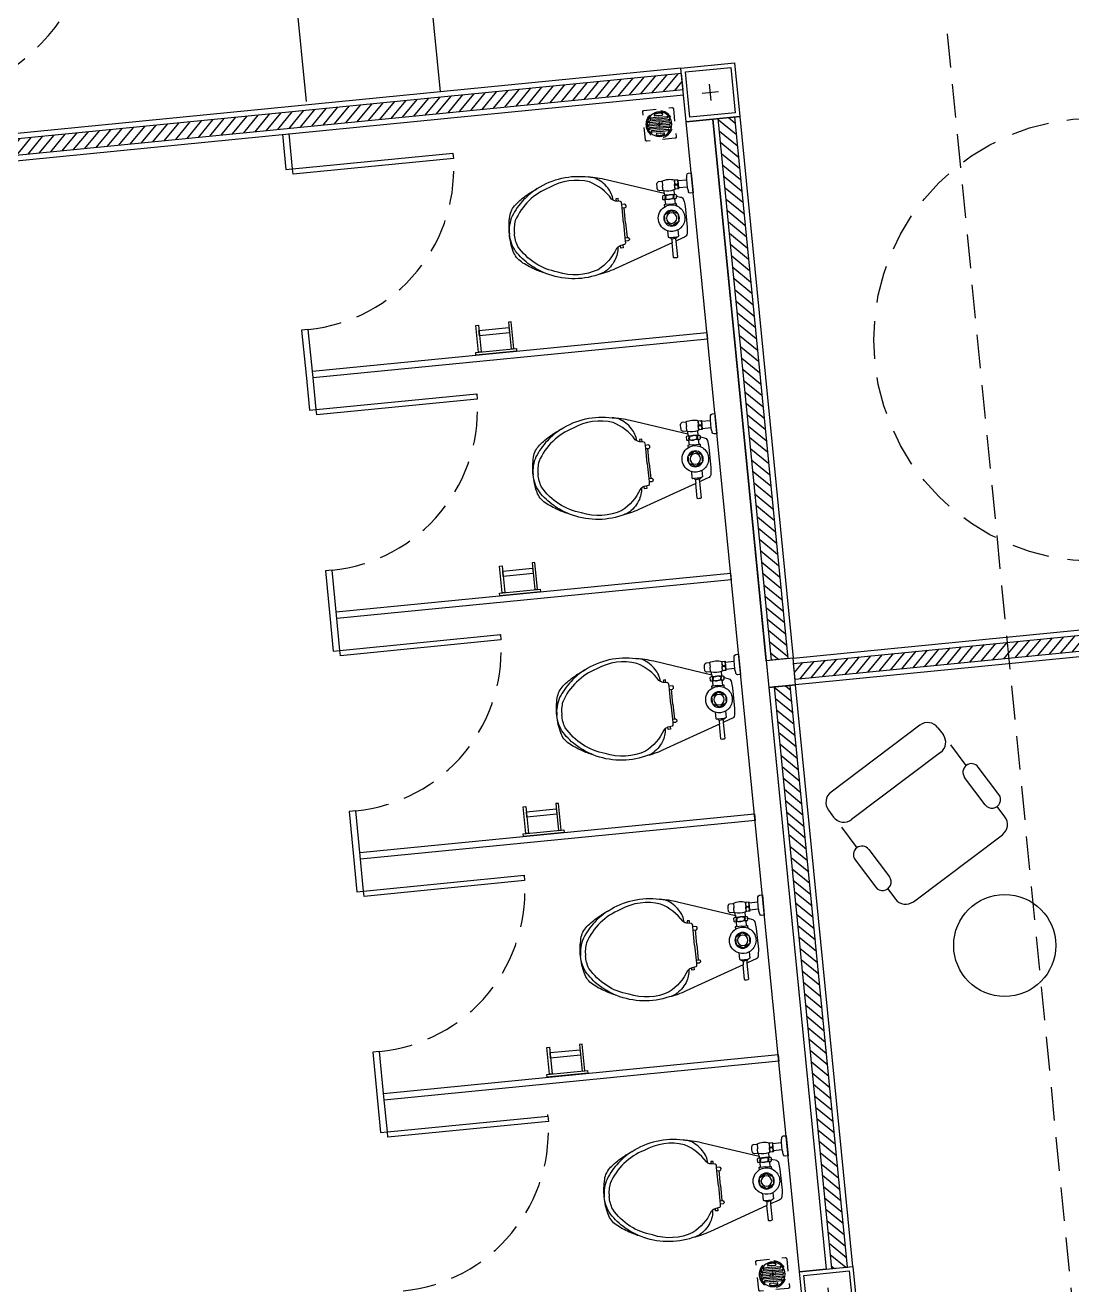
# Model space of a CAD drawing. Header units: millimetres. Extents: x -244126 to 368105, y -173968 to 259060.
# Drawn here: x -165933.03 to -165924.63, y 87852.63 to 87862.74 of the extents above; entities that cross this region are included whole.
import ezdxf
from ezdxf.xclip import XClip

# ---------------------------------------------------------------- set-up
doc = ezdxf.new("R2010")
doc.units = ezdxf.units.MM
doc.header["$MEASUREMENT"] = 0
doc.header["$XCLIPFRAME"] = 0
doc.linetypes.add('DASHED2', pattern=[0.375, 0.25, -0.125])
doc.linetypes.add('HIDDEN2', pattern=[0.1875, 0.125, -0.0625])
for name, color, linetype in [('A02-COLUMN', 4, 'Continuous'), ('A02-COLUMN HATCH', 250, 'Continuous'), ('A03-WALL', 3, 'Continuous'), ('A03-WALL HATCH', 251, 'Continuous'), ('A04-PLAN', 1, 'Continuous'), ('A04-PLAN 02', 2, 'Continuous'), ('A04-PLAN 03', 3, 'Continuous'), ('A08-WC 01', 2, 'Continuous'), ('COL', 5, 'Continuous'), ('ESYA', 11, 'Continuous'), ('WALL', 2, 'Continuous')]:
    doc.layers.add(name, color=color, linetype=linetype)
pattern_1 = [(134.9997233, (606.73949, -1425.99102), (-0.02121330587, -0.021213101), [])]

# ---------------------------------------------------------------- blocks, each defined once
blk = doc.blocks.new('COL20x20')
at = {"layer": 'A02-COLUMN'}
blk.add_lwpolyline([(-0.1, 0.1), (-0.1, -0.1), (0.1, -0.1), (0.1, 0.1)], close=True, dxfattribs=at)
at = {"layer": 'A02-COLUMN HATCH'}
for p, q in [((0.03, 0), (-0.03, 0)), ((0, -0.03), (0, 0.03))]:
    blk.add_line(p, q, dxfattribs=at)
blk.add_lwpolyline([(-0.085, 0.085), (-0.085, -0.085), (0.085, -0.085), (0.085, 0.085)], close=True, dxfattribs=at)
blk = doc.blocks.new('Floor Drain 115x115-1-flat-1-flat-11')
at = {"color": 251}
for p, q in [((-0.0104, 0.0031), (-0.0383, 0.0031)), ((0, 0.0151), (-0.0366, 0.0151)), ((0, 0.0096), (-0.0366, 0.0096)), ((0, 0.0266), (-0.0304, 0.0266)), ((0, 0.0211), (-0.0304, 0.0211)), ((0, 0.0336), (-0.0132, 0.0336)), ((-0.0022, 0.0007), (-0.0022, -0.0003)), ((-0.0022, 0.0007), (-0.0015, 0.0007)), ((-0.0005, 0.0024), (-0.0005, 0.0017)), ((-0.0005, 0.0024), (0, 0.0024)), ((0, 0.0336), (0.0132, 0.0336)), ((0, 0.0266), (0.0304, 0.0266)), ((0, 0.0211), (0.0304, 0.0211)), ((0, 0.0151), (0.0366, 0.0151)), ((0, 0.0096), (0.0366, 0.0096)), ((0.0005, 0.0024), (0, 0.0024)), ((0.0005, 0.0024), (0.0005, 0.0017)), ((0.0022, 0.0007), (0.0015, 0.0007)), ((0.0022, 0.0007), (0.0022, -0.0003)), ((0.0104, 0.0031), (0.0383, 0.0031)), ((-0.0104, -0.0027), (-0.0383, -0.0027)), ((0, -0.0092), (-0.0366, -0.0092)), ((0, -0.0147), (-0.0366, -0.0147)), ((0, -0.0207), (-0.0304, -0.0207)), ((0, -0.0262), (-0.0304, -0.0262)), ((0, -0.0332), (-0.0132, -0.0332)), ((-0.0022, -0.0003), (-0.0015, -0.0003)), ((-0.0005, -0.0013), (-0.0005, -0.002)), ((-0.0005, -0.002), (0, -0.002)), ((0.0005, -0.002), (0, -0.002)), ((0, -0.0092), (0.0366, -0.0092)), ((0, -0.0147), (0.0366, -0.0147)), ((0, -0.0207), (0.0304, -0.0207)), ((0, -0.0262), (0.0304, -0.0262)), ((0, -0.0332), (0.0132, -0.0332)), ((0.0005, -0.0013), (0.0005, -0.002)), ((0.0022, -0.0003), (0.0015, -0.0003)), ((0.0104, -0.0027), (0.0383, -0.0027))]:
    blk.add_line(p, q, dxfattribs=at)
at = {"color": 0, "linetype": 'HIDDEN2', "ltscale": 0.2}
blk.add_lwpolyline([(0.0525, -0.0575, 0.414214), (0.0575, -0.0525), (0.0575, 0.0525, 0.414214), (0.0525, 0.0575), (-0.0525, 0.0575, 0.414214), (-0.0575, 0.0525), (-0.0575, -0.0525, 0.414214), (-0.0525, -0.0575)], format="xyb", close=True, dxfattribs=at)
at = {"color": 251}
for points in [[(-0.0383, -0.0027, -0.025281), (-0.0386, -0.0027, -0.025147), (-0.0389, -0.0027, -0.024923), (-0.0391, -0.0026, -0.024654), (-0.0394, -0.0025, -0.024383), (-0.0397, -0.0024, -0.024147), (-0.0399, -0.0022, -0.023973), (-0.0401, -0.0021, -0.023881), (-0.0403, -0.0019, -0.023881), (-0.0405, -0.0017, -0.023973), (-0.0407, -0.0015, -0.024147), (-0.0408, -0.0012, -0.024383), (-0.0409, -0.001, -0.024654), (-0.041, -0.0007, -0.024923), (-0.0411, -0.0004, -0.025147), (-0.0412, -0.0001, -0.025281), (-0.0412, 0.0002, -0.025278), (-0.0412, 0.0005, -0.025138), (-0.0411, 0.0008, -0.024909), (-0.041, 0.001, -0.024638), (-0.0409, 0.0013, -0.024366), (-0.0408, 0.0015, -0.02413), (-0.0407, 0.0018, -0.023958), (-0.0405, 0.002, -0.023869), (-0.0403, 0.0022, -0.023874), (-0.0401, 0.0024, -0.023971), (-0.0399, 0.0026, -0.02415), (-0.0397, 0.0027, -0.024393), (-0.0394, 0.0028, -0.024671), (-0.0391, 0.0029, -0.024945), (-0.0389, 0.003, -0.025175), (-0.0386, 0.0031, -0.025313), (-0.0383, 0.0031)], [(-0.0366, 0.0096, -0.025311), (-0.0368, 0.0096, -0.025173), (-0.0371, 0.0096, -0.024945), (-0.0374, 0.0097, -0.024672), (-0.0376, 0.0098, -0.024395), (-0.0379, 0.0099, -0.024152), (-0.0381, 0.01, -0.023973), (-0.0383, 0.0102, -0.023876), (-0.0385, 0.0104, -0.023871), (-0.0387, 0.0106, -0.02396), (-0.0388, 0.0108, -0.024131), (-0.039, 0.011, -0.024366), (-0.0391, 0.0112, -0.024637), (-0.0392, 0.0115, -0.024907), (-0.0393, 0.0118, -0.025135), (-0.0393, 0.012, -0.025274), (-0.0393, 0.0123, -0.025251), (-0.0393, 0.0126, -0.025125), (-0.0393, 0.0129, -0.024908), (-0.0392, 0.0131, -0.024647), (-0.0391, 0.0134, -0.024382), (-0.039, 0.0136, -0.02415), (-0.0388, 0.0139, -0.02398), (-0.0387, 0.0141, -0.023891), (-0.0385, 0.0143, -0.023893), (-0.0383, 0.0144, -0.023985), (-0.0381, 0.0146, -0.024158), (-0.0379, 0.0147, -0.024393), (-0.0376, 0.0149, -0.024662), (-0.0374, 0.0149, -0.024927), (-0.0371, 0.015, -0.025147), (-0.0368, 0.0151, -0.025278), (-0.0366, 0.0151)], [(-0.0304, 0.0211, -0.025277), (-0.0307, 0.0211, -0.025144), (-0.031, 0.0211, -0.024922), (-0.0312, 0.0212, -0.024654), (-0.0315, 0.0213, -0.024384), (-0.0317, 0.0214, -0.024149), (-0.0319, 0.0215, -0.023975), (-0.0321, 0.0217, -0.023884), (-0.0323, 0.0219, -0.023884), (-0.0325, 0.0221, -0.023975), (-0.0327, 0.0223, -0.024149), (-0.0328, 0.0225, -0.024384), (-0.0329, 0.0227, -0.024654), (-0.033, 0.023, -0.024922), (-0.0331, 0.0233, -0.025144), (-0.0331, 0.0235, -0.025277), (-0.0331, 0.0238, -0.025277), (-0.0331, 0.0241, -0.025144), (-0.0331, 0.0244, -0.024922), (-0.033, 0.0246, -0.024654), (-0.0329, 0.0249, -0.024384), (-0.0328, 0.0251, -0.024149), (-0.0327, 0.0254, -0.023975), (-0.0325, 0.0256, -0.023884), (-0.0323, 0.0258, -0.023884), (-0.0321, 0.0259, -0.023975), (-0.0319, 0.0261, -0.024149), (-0.0317, 0.0262, -0.024384), (-0.0315, 0.0264, -0.024654), (-0.0312, 0.0264, -0.024922), (-0.031, 0.0265, -0.025144), (-0.0307, 0.0266, -0.025277), (-0.0304, 0.0266)], [(-0.0132, 0.0336, -0.025274), (-0.0135, 0.0336, -0.025135), (-0.0137, 0.0336, -0.024907), (-0.014, 0.0337, -0.024637), (-0.0143, 0.0338, -0.024366), (-0.0145, 0.0339, -0.024131), (-0.0147, 0.034, -0.02396), (-0.0149, 0.0342, -0.023871), (-0.0151, 0.0344, -0.023876), (-0.0153, 0.0346, -0.023973), (-0.0155, 0.0348, -0.024152), (-0.0156, 0.035, -0.024395), (-0.0157, 0.0352, -0.024672), (-0.0158, 0.0355, -0.024945), (-0.0159, 0.0358, -0.025173), (-0.0159, 0.036, -0.025311), (-0.0159, 0.0363, -0.019531), (-0.0159, 0.0365, -0.019414), (-0.0159, 0.0367, -0.01928), (-0.0159, 0.037, -0.019142), (-0.0158, 0.0372, -0.019015), (-0.0157, 0.0374, -0.018908), (-0.0156, 0.0375, -0.01883), (-0.0155, 0.0377, -0.018787), (-0.0154, 0.0379, -0.018781), (-0.0153, 0.0381, -0.018812), (-0.0152, 0.0382, -0.018878), (-0.015, 0.0384, -0.018975), (-0.0149, 0.0385, -0.019092), (-0.0147, 0.0386, -0.019222), (-0.0145, 0.0387, -0.01935), (-0.0143, 0.0388, -0.019463), (-0.0141, 0.0389)], [(-0.0141, 0.0389, -0.010943), (-0.0124, 0.0395, -0.010929), (-0.0107, 0.04, -0.01092), (-0.0089, 0.0404, -0.010916), (-0.0072, 0.0408, -0.010916), (-0.0054, 0.041, -0.010922), (-0.0036, 0.0412, -0.010933), (-0.0018, 0.0413, -0.010948), (0, 0.0414)], [(-0.0104, 0.0031, -0.02531), (-0.0101, 0.0031, -0.025166), (-0.0098, 0.003, -0.024932), (-0.0095, 0.0029, -0.024655), (-0.0093, 0.0028, -0.024376), (-0.009, 0.0027, -0.024134), (-0.0088, 0.0026, -0.023956), (-0.0086, 0.0024, -0.023862), (-0.0083, 0.0022, -0.023862), (-0.0082, 0.002, -0.023956), (-0.008, 0.0018, -0.024134), (-0.0078, 0.0015, -0.024376), (-0.0077, 0.0013, -0.024655), (-0.0076, 0.001, -0.024932), (-0.0076, 0.0008, -0.025166), (-0.0075, 0.0005, -0.02531), (-0.0075, 0.0002, -0.025313), (-0.0075, -0.0001, -0.025175), (-0.0076, -0.0004, -0.024945), (-0.0076, -0.0007, -0.024671), (-0.0077, -0.001, -0.024393), (-0.0078, -0.0012, -0.02415), (-0.008, -0.0015, -0.023971), (-0.0082, -0.0017, -0.023874), (-0.0083, -0.0019, -0.023869), (-0.0086, -0.0021, -0.023958), (-0.0088, -0.0022, -0.02413), (-0.009, -0.0024, -0.024366), (-0.0093, -0.0025, -0.024638), (-0.0095, -0.0026, -0.024909), (-0.0098, -0.0027, -0.025138), (-0.0101, -0.0027, -0.025278), (-0.0104, -0.0027)], [(-0.0005, 0.0017, -0.012652), (-0.0005, 0.0016, -0.012633), (-0.0005, 0.0016, -0.012598), (-0.0005, 0.0015, -0.01255), (-0.0005, 0.0015, -0.012493), (-0.0005, 0.0014, -0.012429), (-0.0005, 0.0014, -0.01236), (-0.0006, 0.0013, -0.01229), (-0.0006, 0.0013, -0.012222), (-0.0006, 0.0012, -0.012156), (-0.0006, 0.0012, -0.012096), (-0.0006, 0.0011, -0.012043), (-0.0007, 0.0011, -0.011999), (-0.0007, 0.0011, -0.011965), (-0.0007, 0.001, -0.011942), (-0.0008, 0.001, -0.01193), (-0.0008, 0.001, -0.01193), (-0.0008, 0.0009, -0.011942), (-0.0009, 0.0009, -0.011965), (-0.0009, 0.0009, -0.011999), (-0.0009, 0.0008, -0.012043), (-0.001, 0.0008, -0.012096), (-0.001, 0.0008, -0.012156), (-0.0011, 0.0008, -0.012222), (-0.0011, 0.0007, -0.01229), (-0.0012, 0.0007, -0.01236), (-0.0012, 0.0007, -0.012429), (-0.0012, 0.0007, -0.012493), (-0.0013, 0.0007, -0.01255), (-0.0013, 0.0007, -0.012598), (-0.0014, 0.0007, -0.012633), (-0.0014, 0.0007, -0.012652), (-0.0015, 0.0007)], [(0, 0.0414, -0.010947), (0.0018, 0.0413, -0.010931), (0.0036, 0.0412, -0.010921), (0.0054, 0.041, -0.010916), (0.0072, 0.0408, -0.010918), (0.0089, 0.0404, -0.010926), (0.0107, 0.04, -0.01094), (0.0124, 0.0395, -0.010959), (0.0141, 0.0389)], [(0.0015, 0.0007, -0.012652), (0.0014, 0.0007, -0.012633), (0.0014, 0.0007, -0.012598), (0.0013, 0.0007, -0.01255), (0.0013, 0.0007, -0.012493), (0.0013, 0.0007, -0.012429), (0.0012, 0.0007, -0.01236), (0.0012, 0.0007, -0.01229), (0.0011, 0.0007, -0.012222), (0.0011, 0.0008, -0.012156), (0.001, 0.0008, -0.012096), (0.001, 0.0008, -0.012043), (0.0009, 0.0008, -0.011999), (0.0009, 0.0009, -0.011965), (0.0009, 0.0009, -0.011942), (0.0008, 0.0009, -0.01193), (0.0008, 0.001, -0.01193), (0.0008, 0.001, -0.011942), (0.0007, 0.001, -0.011965), (0.0007, 0.0011, -0.011999), (0.0007, 0.0011, -0.012043), (0.0006, 0.0011, -0.012096), (0.0006, 0.0012, -0.012156), (0.0006, 0.0012, -0.012222), (0.0006, 0.0013, -0.01229), (0.0006, 0.0013, -0.01236), (0.0005, 0.0014, -0.012429), (0.0005, 0.0014, -0.012493), (0.0005, 0.0015, -0.01255), (0.0005, 0.0015, -0.012598), (0.0005, 0.0016, -0.012633), (0.0005, 0.0016, -0.012652), (0.0005, 0.0017)], [(0.0104, -0.0027, -0.025278), (0.0101, -0.0027, -0.025138), (0.0098, -0.0027, -0.024909), (0.0095, -0.0026, -0.024638), (0.0093, -0.0025, -0.024366), (0.009, -0.0024, -0.02413), (0.0088, -0.0022, -0.023958), (0.0086, -0.0021, -0.023869), (0.0084, -0.0019, -0.023874), (0.0082, -0.0017, -0.023971), (0.008, -0.0015, -0.02415), (0.0079, -0.0012, -0.024393), (0.0077, -0.001, -0.024671), (0.0076, -0.0007, -0.024945), (0.0076, -0.0004, -0.025175), (0.0075, -0.0001, -0.025313), (0.0075, 0.0002, -0.02531), (0.0075, 0.0005, -0.025166), (0.0076, 0.0008, -0.024932), (0.0076, 0.001, -0.024655), (0.0077, 0.0013, -0.024376), (0.0079, 0.0015, -0.024134), (0.008, 0.0018, -0.023956), (0.0082, 0.002, -0.023862), (0.0084, 0.0022, -0.023862), (0.0086, 0.0024, -0.023956), (0.0088, 0.0026, -0.024134), (0.009, 0.0027, -0.024376), (0.0093, 0.0028, -0.024655), (0.0095, 0.0029, -0.024932), (0.0098, 0.003, -0.025166), (0.0101, 0.0031, -0.02531), (0.0104, 0.0031)], [(0.0158, 0.0354, -0.019529), (0.0157, 0.0352, -0.019418), (0.0156, 0.035, -0.019289), (0.0155, 0.0348, -0.019156), (0.0154, 0.0346, -0.019033), (0.0152, 0.0345, -0.01893), (0.0151, 0.0343, -0.018855), (0.0149, 0.0342, -0.018814), (0.0148, 0.0341, -0.01881), (0.0146, 0.034, -0.018842), (0.0144, 0.0339, -0.018909), (0.0142, 0.0338, -0.019005), (0.014, 0.0337, -0.019123), (0.0138, 0.0336, -0.01925), (0.0136, 0.0336, -0.019377), (0.0134, 0.0336, -0.019487), (0.0132, 0.0336)], [(0.0141, 0.0389, -0.012674), (0.0143, 0.0389, -0.012652), (0.0144, 0.0388, -0.012614), (0.0145, 0.0387, -0.012564), (0.0146, 0.0387, -0.024946), (0.0148, 0.0385, -0.024664), (0.0151, 0.0383, -0.024382), (0.0152, 0.0381, -0.024135), (0.0154, 0.0379, -0.023954), (0.0156, 0.0377, -0.023856), (0.0157, 0.0375, -0.023852), (0.0158, 0.0372, -0.023942), (0.0159, 0.037, -0.024117), (0.0159, 0.0367, -0.024356), (0.0159, 0.0365, -0.024632), (0.0159, 0.0362, -0.024908), (0.0159, 0.0359, -0.012544), (0.0159, 0.0358, -0.012593), (0.0159, 0.0357, -0.01263), (0.0158, 0.0355, -0.012651), (0.0158, 0.0354)], [(0.0304, 0.0266, -0.025277), (0.0307, 0.0266, -0.025144), (0.031, 0.0265, -0.024922), (0.0312, 0.0264, -0.024654), (0.0315, 0.0264, -0.024384), (0.0317, 0.0262, -0.024149), (0.0319, 0.0261, -0.023975), (0.0322, 0.0259, -0.023884), (0.0323, 0.0258, -0.023884), (0.0325, 0.0256, -0.023975), (0.0327, 0.0254, -0.024149), (0.0328, 0.0251, -0.024384), (0.0329, 0.0249, -0.024654), (0.033, 0.0246, -0.024922), (0.0331, 0.0244, -0.025144), (0.0331, 0.0241, -0.025277), (0.0332, 0.0238, -0.025277), (0.0331, 0.0235, -0.025144), (0.0331, 0.0233, -0.024922), (0.033, 0.023, -0.024654), (0.0329, 0.0227, -0.024384), (0.0328, 0.0225, -0.024149), (0.0327, 0.0223, -0.023975), (0.0325, 0.0221, -0.023884), (0.0323, 0.0219, -0.023884), (0.0322, 0.0217, -0.023975), (0.0319, 0.0215, -0.024149), (0.0317, 0.0214, -0.024384), (0.0315, 0.0213, -0.024654), (0.0312, 0.0212, -0.024922), (0.031, 0.0211, -0.025144), (0.0307, 0.0211, -0.025277), (0.0304, 0.0211)], [(0.0366, 0.0151, -0.025278), (0.0368, 0.0151, -0.025147), (0.0371, 0.015, -0.024927), (0.0374, 0.0149, -0.024662), (0.0376, 0.0149, -0.024393), (0.0379, 0.0147, -0.024158), (0.0381, 0.0146, -0.023985), (0.0383, 0.0144, -0.023893), (0.0385, 0.0143, -0.023891), (0.0387, 0.0141, -0.02398), (0.0388, 0.0139, -0.02415), (0.039, 0.0136, -0.024382), (0.0391, 0.0134, -0.024647), (0.0392, 0.0131, -0.024908), (0.0393, 0.0129, -0.025125), (0.0393, 0.0126, -0.025251), (0.0393, 0.0123, -0.025274), (0.0393, 0.012, -0.025135), (0.0393, 0.0118, -0.024907), (0.0392, 0.0115, -0.024637), (0.0391, 0.0112, -0.024366), (0.039, 0.011, -0.024131), (0.0388, 0.0108, -0.02396), (0.0387, 0.0106, -0.023871), (0.0385, 0.0104, -0.023876), (0.0383, 0.0102, -0.023973), (0.0381, 0.01, -0.024152), (0.0379, 0.0099, -0.024395), (0.0376, 0.0098, -0.024672), (0.0374, 0.0097, -0.024945), (0.0371, 0.0096, -0.025173), (0.0368, 0.0096, -0.025311), (0.0366, 0.0096)], [(0.0383, 0.0031, -0.02531), (0.0386, 0.0031, -0.025166), (0.0389, 0.003, -0.024932), (0.0391, 0.0029, -0.024655), (0.0394, 0.0028, -0.024376), (0.0397, 0.0027, -0.024134), (0.0399, 0.0026, -0.023956), (0.0401, 0.0024, -0.023862), (0.0403, 0.0022, -0.023862), (0.0405, 0.002, -0.023956), (0.0407, 0.0018, -0.024134), (0.0408, 0.0015, -0.024376), (0.041, 0.0013, -0.024655), (0.041, 0.001, -0.024932), (0.0411, 0.0008, -0.025166), (0.0412, 0.0005, -0.02531), (0.0412, 0.0002, -0.025313), (0.0412, -0.0001, -0.025175), (0.0411, -0.0004, -0.024945), (0.041, -0.0007, -0.024671), (0.041, -0.001, -0.024393), (0.0408, -0.0012, -0.02415), (0.0407, -0.0015, -0.023971), (0.0405, -0.0017, -0.023874), (0.0403, -0.0019, -0.023869), (0.0401, -0.0021, -0.023958), (0.0399, -0.0022, -0.02413), (0.0397, -0.0024, -0.024366), (0.0394, -0.0025, -0.024638), (0.0391, -0.0026, -0.024909), (0.0389, -0.0027, -0.025138), (0.0386, -0.0027, -0.025278), (0.0383, -0.0027)], [(-0.0366, -0.0147, -0.025311), (-0.0368, -0.0147, -0.025173), (-0.0371, -0.0147, -0.024945), (-0.0374, -0.0146, -0.024672), (-0.0376, -0.0145, -0.024395), (-0.0379, -0.0144, -0.024152), (-0.0381, -0.0143, -0.023973), (-0.0383, -0.0141, -0.023876), (-0.0385, -0.0139, -0.023871), (-0.0387, -0.0137, -0.02396), (-0.0388, -0.0135, -0.024131), (-0.039, -0.0133, -0.024366), (-0.0391, -0.0131, -0.024637), (-0.0392, -0.0128, -0.024907), (-0.0393, -0.0125, -0.025135), (-0.0393, -0.0123, -0.025274), (-0.0393, -0.012, -0.025299), (-0.0393, -0.0117, -0.025154), (-0.0393, -0.0114, -0.024921), (-0.0392, -0.0112, -0.024645), (-0.0391, -0.0109, -0.024369), (-0.039, -0.0107, -0.024129), (-0.0388, -0.0104, -0.023954), (-0.0387, -0.0102, -0.023864), (-0.0385, -0.01, -0.023867), (-0.0383, -0.0099, -0.023963), (-0.0381, -0.0097, -0.024143), (-0.0379, -0.0096, -0.024386), (-0.0376, -0.0094, -0.024664), (-0.0374, -0.0094, -0.02494), (-0.0371, -0.0093, -0.02517), (-0.0368, -0.0092, -0.02531), (-0.0366, -0.0092)], [(-0.0304, -0.0262, -0.025311), (-0.0307, -0.0262, -0.025173), (-0.031, -0.0262, -0.024945), (-0.0312, -0.0261, -0.024672), (-0.0315, -0.026, -0.024395), (-0.0317, -0.0259, -0.024152), (-0.0319, -0.0258, -0.023973), (-0.0321, -0.0256, -0.023876), (-0.0323, -0.0254, -0.023871), (-0.0325, -0.0252, -0.02396), (-0.0327, -0.025, -0.024131), (-0.0328, -0.0248, -0.024366), (-0.0329, -0.0246, -0.024637), (-0.033, -0.0243, -0.024907), (-0.0331, -0.024, -0.025135), (-0.0331, -0.0238, -0.025274), (-0.0331, -0.0235, -0.025299), (-0.0331, -0.0232, -0.025154), (-0.0331, -0.0229, -0.024921), (-0.033, -0.0227, -0.024645), (-0.0329, -0.0224, -0.024369), (-0.0328, -0.0222, -0.024129), (-0.0327, -0.0219, -0.023954), (-0.0325, -0.0217, -0.023864), (-0.0323, -0.0215, -0.023867), (-0.0321, -0.0214, -0.023963), (-0.0319, -0.0212, -0.024143), (-0.0317, -0.0211, -0.024386), (-0.0315, -0.0209, -0.024664), (-0.0312, -0.0209, -0.02494), (-0.031, -0.0208, -0.02517), (-0.0307, -0.0207, -0.02531), (-0.0304, -0.0207)], [(-0.0141, -0.0386, -0.012674), (-0.0143, -0.0385, -0.012651), (-0.0144, -0.0385, -0.012614), (-0.0145, -0.0384, -0.012564), (-0.0146, -0.0383, -0.024945), (-0.0148, -0.0382, -0.024665), (-0.0151, -0.038, -0.024386), (-0.0152, -0.0378, -0.024142), (-0.0154, -0.0376, -0.023965), (-0.0155, -0.0374, -0.023872), (-0.0157, -0.0371, -0.023874), (-0.0158, -0.0369, -0.02397), (-0.0159, -0.0367, -0.024151), (-0.0159, -0.0364, -0.024396), (-0.0159, -0.0361, -0.024678), (-0.0159, -0.0359, -0.024958), (-0.0159, -0.0356, -0.01257), (-0.0159, -0.0354, -0.01262), (-0.0159, -0.0353, -0.012657), (-0.0158, -0.0352, -0.012678), (-0.0158, -0.035)], [(-0.0158, -0.035, -0.01961), (-0.0157, -0.0348, -0.019479), (-0.0156, -0.0347, -0.019332), (-0.0155, -0.0345, -0.019183), (-0.0154, -0.0343, -0.019045), (-0.0152, -0.0341, -0.01893), (-0.0151, -0.034, -0.018847), (-0.0149, -0.0339, -0.0188), (-0.0148, -0.0337, -0.018793), (-0.0146, -0.0336, -0.018826), (-0.0144, -0.0335, -0.018896), (-0.0142, -0.0334, -0.018998), (-0.014, -0.0334, -0.019124), (-0.0138, -0.0333, -0.019263), (-0.0136, -0.0333, -0.019402), (-0.0134, -0.0332, -0.019527), (-0.0132, -0.0332)], [(0, -0.041, -0.010967), (-0.0018, -0.041, -0.010947), (-0.0036, -0.0409, -0.01093), (-0.0054, -0.0407, -0.010919), (-0.0072, -0.0404, -0.010913), (-0.0089, -0.0401, -0.010912), (-0.0107, -0.0396, -0.010916), (-0.0124, -0.0391, -0.010924), (-0.0141, -0.0386)], [(-0.0015, -0.0003, -0.012652), (-0.0014, -0.0003, -0.012633), (-0.0014, -0.0003, -0.012598), (-0.0013, -0.0003, -0.01255), (-0.0013, -0.0004, -0.012493), (-0.0012, -0.0004, -0.012429), (-0.0012, -0.0004, -0.01236), (-0.0012, -0.0004, -0.01229), (-0.0011, -0.0004, -0.012222), (-0.0011, -0.0004, -0.012156), (-0.001, -0.0005, -0.012096), (-0.001, -0.0005, -0.012043), (-0.0009, -0.0005, -0.011999), (-0.0009, -0.0005, -0.011965), (-0.0009, -0.0006, -0.011942), (-0.0008, -0.0006, -0.01193), (-0.0008, -0.0006, -0.01193), (-0.0008, -0.0007, -0.011942), (-0.0007, -0.0007, -0.011965), (-0.0007, -0.0007, -0.011999), (-0.0007, -0.0008, -0.012043), (-0.0006, -0.0008, -0.012096), (-0.0006, -0.0009, -0.012156), (-0.0006, -0.0009, -0.012222), (-0.0006, -0.0009, -0.01229), (-0.0006, -0.001, -0.01236), (-0.0005, -0.001, -0.012429), (-0.0005, -0.0011, -0.012493), (-0.0005, -0.0011, -0.01255), (-0.0005, -0.0012, -0.012598), (-0.0005, -0.0012, -0.012633), (-0.0005, -0.0013, -0.012652), (-0.0005, -0.0013)], [(0.0141, -0.0386, -0.01094), (0.0124, -0.0391, -0.010926), (0.0107, -0.0396, -0.010917), (0.0089, -0.0401, -0.010915), (0.0072, -0.0404, -0.010919), (0.0054, -0.0407, -0.010929), (0.0036, -0.0409, -0.010945), (0.0018, -0.041, -0.010966), (0, -0.041)], [(0.0005, -0.0013, -0.012652), (0.0005, -0.0013, -0.012633), (0.0005, -0.0012, -0.012598), (0.0005, -0.0012, -0.01255), (0.0005, -0.0011, -0.012493), (0.0005, -0.0011, -0.012429), (0.0005, -0.001, -0.01236), (0.0006, -0.001, -0.01229), (0.0006, -0.0009, -0.012222), (0.0006, -0.0009, -0.012156), (0.0006, -0.0009, -0.012096), (0.0006, -0.0008, -0.012043), (0.0007, -0.0008, -0.011999), (0.0007, -0.0007, -0.011965), (0.0007, -0.0007, -0.011942), (0.0008, -0.0007, -0.01193), (0.0008, -0.0006, -0.01193), (0.0008, -0.0006, -0.011942), (0.0009, -0.0006, -0.011965), (0.0009, -0.0005, -0.011999), (0.0009, -0.0005, -0.012043), (0.001, -0.0005, -0.012096), (0.001, -0.0005, -0.012156), (0.0011, -0.0004, -0.012222), (0.0011, -0.0004, -0.01229), (0.0012, -0.0004, -0.01236), (0.0012, -0.0004, -0.012429), (0.0013, -0.0004, -0.012493), (0.0013, -0.0004, -0.01255), (0.0013, -0.0003, -0.012598), (0.0014, -0.0003, -0.012633), (0.0014, -0.0003, -0.012652), (0.0015, -0.0003)], [(0.0132, -0.0332, -0.025299), (0.0135, -0.0332, -0.025154), (0.0137, -0.0333, -0.024921), (0.014, -0.0334, -0.024645), (0.0143, -0.0334, -0.024369), (0.0145, -0.0336, -0.024129), (0.0147, -0.0337, -0.023954), (0.0149, -0.0339, -0.023864), (0.0151, -0.034, -0.023867), (0.0153, -0.0342, -0.023963), (0.0155, -0.0344, -0.024143), (0.0156, -0.0347, -0.024386), (0.0157, -0.0349, -0.024664), (0.0158, -0.0352, -0.02494), (0.0159, -0.0354, -0.02517), (0.0159, -0.0357, -0.02531), (0.0159, -0.036, -0.019531), (0.0159, -0.0362, -0.019415), (0.0159, -0.0364, -0.019282), (0.0159, -0.0366, -0.019147), (0.0158, -0.0368, -0.019022), (0.0157, -0.037, -0.018918), (0.0156, -0.0372, -0.018844), (0.0155, -0.0374, -0.018805), (0.0154, -0.0376, -0.018803), (0.0153, -0.0377, -0.018839), (0.0152, -0.0379, -0.01891), (0.015, -0.038, -0.01901), (0.0149, -0.0382, -0.019132), (0.0147, -0.0383, -0.019265), (0.0145, -0.0384, -0.019396), (0.0143, -0.0385, -0.019511), (0.0141, -0.0386)], [(0.0304, -0.0207, -0.02531), (0.0307, -0.0207, -0.02517), (0.031, -0.0208, -0.02494), (0.0312, -0.0209, -0.024664), (0.0315, -0.0209, -0.024386), (0.0317, -0.0211, -0.024143), (0.0319, -0.0212, -0.023963), (0.0322, -0.0214, -0.023867), (0.0323, -0.0215, -0.023864), (0.0325, -0.0217, -0.023954), (0.0327, -0.0219, -0.024129), (0.0328, -0.0222, -0.024369), (0.0329, -0.0224, -0.024645), (0.033, -0.0227, -0.024921), (0.0331, -0.0229, -0.025154), (0.0331, -0.0232, -0.025299), (0.0332, -0.0235, -0.025274), (0.0331, -0.0238, -0.025135), (0.0331, -0.024, -0.024907), (0.033, -0.0243, -0.024637), (0.0329, -0.0246, -0.024366), (0.0328, -0.0248, -0.024131), (0.0327, -0.025, -0.02396), (0.0325, -0.0252, -0.023871), (0.0323, -0.0254, -0.023876), (0.0322, -0.0256, -0.023973), (0.0319, -0.0258, -0.024152), (0.0317, -0.0259, -0.024395), (0.0315, -0.026, -0.024672), (0.0312, -0.0261, -0.024945), (0.031, -0.0262, -0.025173), (0.0307, -0.0262, -0.025311), (0.0304, -0.0262)], [(0.0366, -0.0092, -0.02531), (0.0368, -0.0092, -0.02517), (0.0371, -0.0093, -0.02494), (0.0374, -0.0094, -0.024664), (0.0376, -0.0094, -0.024386), (0.0379, -0.0096, -0.024143), (0.0381, -0.0097, -0.023963), (0.0383, -0.0099, -0.023867), (0.0385, -0.01, -0.023864), (0.0387, -0.0102, -0.023954), (0.0388, -0.0104, -0.024129), (0.039, -0.0107, -0.024369), (0.0391, -0.0109, -0.024645), (0.0392, -0.0112, -0.024921), (0.0393, -0.0114, -0.025154), (0.0393, -0.0117, -0.025299), (0.0393, -0.012, -0.025274), (0.0393, -0.0123, -0.025135), (0.0393, -0.0125, -0.024907), (0.0392, -0.0128, -0.024637), (0.0391, -0.0131, -0.024366), (0.039, -0.0133, -0.024131), (0.0388, -0.0135, -0.02396), (0.0387, -0.0137, -0.023871), (0.0385, -0.0139, -0.023876), (0.0383, -0.0141, -0.023973), (0.0381, -0.0143, -0.024152), (0.0379, -0.0144, -0.024395), (0.0376, -0.0145, -0.024672), (0.0374, -0.0146, -0.024945), (0.0371, -0.0147, -0.025173), (0.0368, -0.0147, -0.025311), (0.0366, -0.0147)]]:
    blk.add_lwpolyline(points, format="xyb", dxfattribs=at)
at = {"color": 251, "linetype": 'HIDDEN2', "ltscale": 0.3}
blk.add_circle((0, 0), 0.0502, dxfattribs=at)
at = {"color": 0}
blk.add_circle((-0.0001, 0.0002), 0.0457, dxfattribs=at)
at = {"color": 251}
for radius in [0.00425, 0.004]:
    blk.add_circle((0, 0.0002), radius, dxfattribs=at)
blk = doc.blocks.new('A$C02113A6B-flat-1-flat-11')
at = {"layer": 'A04-PLAN 03'}
blk.add_blockref('Floor Drain 115x115-1-flat-1-flat-11', (0, -0.0575), dxfattribs=at)
blk = doc.blocks.new('CT-Plumbing-Fixture-ToiletRollHolder-2D-flat-10-flat-13')
at = {"color": 0}
for points in [[(-1.026, 0), (-0.874, 0), (-0.874, -0.01), (-1.026, -0.01)], [(-1.006, -0.11), (-1.006, -0.01), (-1.016, -0.01), (-1.016, -0.11)], [(-0.894, -0.11), (-0.894, -0.01), (-0.884, -0.01), (-0.884, -0.11)], [(-1.006, -0.09), (-1.006, -0.07), (-0.894, -0.07), (-0.894, -0.09)]]:
    blk.add_lwpolyline(points, close=True, dxfattribs=at)
blk = doc.blocks.new('CT-Plumbing-Fixture-WC-Generic-2D-flat-11-flat-13')
at = {"color": 251}
for p, q in [((0.0658, 0.1409), (0.0658, 0.123)), ((0.1104, 0.1407), (0.1104, 0.123)), ((0.0191, 0.1082), (0.0191, 0.1379)), ((0.0636, 0.1245), (0.0549, 0.1245)), ((0.0636, 0.1216), (0.0549, 0.1216)), ((0.0658, 0.1052), (0.0658, 0.123)), ((0.1072, 0.0949), (0.1072, 0.0872)), ((0.1104, 0.1054), (0.1104, 0.123)), ((0.063, 0.0737), (0.063, 0.0798)), ((0.0664, 0.0526), (0.0664, 0.0438)), ((0.0711, 0.0526), (0.0664, 0.0526)), ((0.0684, 0.0705), (0.0711, 0.0705)), ((0.0711, 0.0871), (0.1072, 0.0872)), ((0.0711, 0.0705), (0.1072, 0.0705)), ((0.0711, 0.0705), (0.0711, 0.0526)), ((0.0891, 0.0526), (0.0711, 0.0526)), ((0.0729, 0.0857), (0.0729, 0.0839)), ((0.0752, 0.0839), (0.0729, 0.0839)), ((0.0729, 0.0839), (0.0729, 0.0788)), ((0.0729, 0.0719), (0.0729, 0.0788)), ((0.0752, 0.0737), (0.0729, 0.0737)), ((0.0752, 0.0844), (0.0752, 0.0788)), ((0.0752, 0.0732), (0.0752, 0.0788)), ((0.0891, 0.0526), (0.1072, 0.0526)), ((0.1032, 0.0844), (0.1032, 0.0788)), ((0.1055, 0.0839), (0.1032, 0.0839)), ((0.1032, 0.0732), (0.1032, 0.0788)), ((0.1055, 0.0737), (0.1032, 0.0737)), ((0.1055, 0.0857), (0.1055, 0.0788)), ((0.1055, 0.0719), (0.1055, 0.0788)), ((0.1072, 0.0872), (0.1087, 0.0872)), ((0.1072, 0.0705), (0.1099, 0.0705)), ((0.1072, 0.0705), (0.1072, 0.0526)), ((0.1072, 0.0526), (0.1118, 0.0526)), ((0.1087, 0.0872), (0.1099, 0.0872)), ((0.1118, 0.0526), (0.1118, 0.0438)), ((0.0768, -0.0712), (0.0729, -0.0712)), ((0.1014, -0.0712), (0.0768, -0.0712)), ((0.1054, -0.0712), (0.1014, -0.0712))]:
    blk.add_line(p, q, dxfattribs=at)
at = {"color": 0}
blk.add_lwpolyline([(0, 0.1607), (0, 0.0854), (0.0103, 0.0854, 0.369937), (0.0168, 0.091, -0.031205), (0.0191, 0.1057), (0.0191, 0.1092), (0.0528, 0.1092), (0.0528, 0.1057), (0.0643, 0.1057, 0.02754), (0.0711, 0.1035), (0.0711, 0.0871), (0.0684, 0.0871, 0.195753), (0.0638, 0.085, 0.050883), (0.063, 0.0839), (0.063, 0.0798), (0.0577, 0.0779), (0.0487, 0.0749, 0.321568), (0.0378, 0.0639, 0.01768), (0.0346, 0.039), (0.0346, -0.039, 0.01768), (0.0378, -0.0639, 0.321568), (0.0487, -0.0749), (0.0577, -0.0779), (0.0819, -0.0863), (0.0819, -0.1458), (0.082, -0.1462, 0.366639), (0.0847, -0.1485), (0.0891, -0.1485), (0.0935, -0.1485, 0.366639), (0.0963, -0.1462), (0.0963, -0.1458), (0.0963, -0.0912), (0.3167, -0.1669, 0.046321), (0.3823, -0.1828, 0.178521), (0.5755, -0.1586, 0.030798), (0.6159, -0.1388, 0.043191), (0.6611, -0.1076, 0.160755), (0.6875, -0.0655, 0.058538), (0.6958, 0, 0.058538), (0.6875, 0.0655, 0.160755), (0.6611, 0.1076, 0.043191), (0.6159, 0.1388, 0.030798), (0.5755, 0.1586, 0.178521), (0.3823, 0.1828, 0.046321), (0.3167, 0.1669), (0.1072, 0.0949), (0.1072, 0.0999), (0.1072, 0.1043, 0.016796), (0.1113, 0.1057), (0.1239, 0.1057, 0.378181), (0.1313, 0.1146), (0.1313, 0.122), (0.1313, 0.1294, 0.330641), (0.1239, 0.1403), (0.1113, 0.1403, 0.189071), (0.0643, 0.1403), (0.0528, 0.1403), (0.0528, 0.1403), (0.0528, 0.1369), (0.0528, 0.1369), (0.0191, 0.1369), (0.0191, 0.1403, -0.031205), (0.0168, 0.1551, 0.369937), (0.0103, 0.1607), (0, 0.1607)], format="xyb", close=True, dxfattribs=at)
at = {"color": 251}
for points in [[(0.299, 0.088, 0.059955), (0.3045, 0.0927, -0.138221), (0.3799, 0.164, -0.191859), (0.5306, 0.1581, -0.198216), (0.6688, 0.0483, -0.098339), (0.6768, 0, -3.291094)], [(0.2991, 0.0879, -0.131326), (0.3144, 0.1351, -0.121593), (0.3579, 0.1759, -0.022515), (0.3823, 0.1828, -0.072582)], [(0.5755, 0.1586, -0.05925), (0.6305, 0.1213, -0.072582), (0.6786, 0.0655, -0.138037), (0.6953, 0, -1.863946)], [(0.0555, 0.1403, 0.300328), (0.0549, 0.1245), (0.0549, 0.123, 0.24821)], [(0.0555, 0.1057, -0.300328), (0.0549, 0.1216), (0.0549, 0.123, -0.24821)], [(0.063, 0.1403, -0.300328), (0.0636, 0.1245), (0.0636, 0.123, -0.24821)], [(0.063, 0.1057, 0.300328), (0.0636, 0.1216), (0.0636, 0.123, 0.24821)], [(0.0711, 0.1035, 0.143468), (0.1072, 0.1043)], [(0.0657, 0.0712, -0.141437), (0.063, 0.0737, -0.331757)], [(0.0684, 0.0705, -0.104016), (0.0657, 0.0712, -0.331757)], [(0.0729, 0.0857, 0.185914), (0.0684, 0.0871, 0.331757)], [(0.0729, 0.0719, -0.185914), (0.0684, 0.0705, -0.331757)], [(0.0752, 0.0844, -0.092516), (0.0892, 0.0872, -0.722249)], [(0.0752, 0.0732, 0.092516), (0.0892, 0.0704, 0.722249)], [(0.1032, 0.0844, 0.092516), (0.0892, 0.0872, 0.722249)], [(0.1032, 0.0732, -0.092516), (0.0892, 0.0704, -0.722249)], [(0.1055, 0.0857, -0.179058), (0.1099, 0.0872, -0.331757)], [(0.1055, 0.0719, 0.179058), (0.1099, 0.0705, 0.331757)], [(0.1099, 0.0872, -0.256176), (0.1154, 0.0839, -0.331757)], [(0.1099, 0.0705, 0.256176), (0.1154, 0.0737, 0.331757)], [(0.2689, 0.0559), (0.2571, 0.0559, -0.772947), (0.2582, 0.0686), (0.2689, 0.0683)], [(0.2689, 0.0683), (0.2689, 0.0747, -0.286592), (0.2727, 0.0809), (0.2869, 0.0832, 0.109188), (0.299, 0.088, -0.138221)], [(0.2689, 0.0559), (0.2689, 0.0683, -0.286592)], [(0.2689, 0), (0.2689, 0.0559, -0.286592)], [(0.2689, 0), (0.2689, -0.0559, 0.286592)], [(0.299, -0.088, -0.059955), (0.3045, -0.0927, 0.138221), (0.3799, -0.164, 0.191859), (0.5306, -0.1581, 0.198216), (0.6688, -0.0483, 0.098339), (0.6768, 0, 3.291094)], [(0.5755, -0.1586, 0.05925), (0.6305, -0.1213, 0.072582), (0.6786, -0.0655, 0.138037), (0.6953, 0, 1.863946)], [(0.2689, -0.0559), (0.2571, -0.0559, 0.772947), (0.2582, -0.0686), (0.2689, -0.0683)], [(0.2689, -0.0559), (0.2689, -0.0683, 0.286592)], [(0.2689, -0.0683), (0.2689, -0.0747, 0.286592), (0.2727, -0.0809), (0.2869, -0.0832, -0.109188), (0.299, -0.088, 0.138221)], [(0.2991, -0.0879, 0.131326), (0.3144, -0.1351, 0.121593), (0.3579, -0.1759, 0.022515), (0.3823, -0.1828, 0.072582)]]:
    blk.add_lwpolyline(points, format="xyb", dxfattribs=at)
for points in [[(0.0528, 0.1369), (0.0528, 0.1092)], [(0.0663, 0.0523), (0.0663, 0.0438)], [(0.1119, 0.0523), (0.1119, 0.0438)], [(0.1154, 0.0839), (0.1154, 0.0737)], [(0.2613, 0), (0.2608, 0.0559)], [(0.2799, 0.082), (0.2797, 0.0921), (0.2882, 0.0921), (0.2882, 0.0834)], [(0.2613, 0), (0.2608, -0.0559)], [(0.0697, -0.0454), (0.0697, -0.069), (0.0729, -0.0712)], [(0.1085, -0.0454), (0.1085, -0.069), (0.1054, -0.0712)], [(0.0768, -0.0712), (0.0805, -0.0762), (0.0819, -0.0762)], [(0.0819, -0.0762), (0.0891, -0.0762)], [(0.0819, -0.0762), (0.0819, -0.0779)], [(0.0819, -0.0779), (0.0819, -0.0863)], [(0.0963, -0.0762), (0.0891, -0.0762)], [(0.1014, -0.0712), (0.0977, -0.0762), (0.0963, -0.0762)], [(0.0963, -0.0762), (0.0963, -0.0829), (0.0963, -0.0912)], [(0.2799, -0.082), (0.2797, -0.0921), (0.2882, -0.0921), (0.2882, -0.0834)]]:
    blk.add_lwpolyline(points, dxfattribs=at)
blk.add_lwpolyline([(0.0891, 0.0288), (0.0641, 0.0144), (0.0641, -0.0144), (0.0891, -0.0288), (0.1141, -0.0144), (0.1141, 0.0144)], close=True, dxfattribs=at)
for radius in [0.0293, 0.0195]:
    blk.add_circle((0.0891, 0), radius, dxfattribs=at)
for start, end in [(62.5907, 117.4093), (127.9068, 232.0932), (117.4093, 127.9068), (293.1636, 62.5907), (232.0932, 246.8364), (246.8364, 293.1636)]:
    blk.add_arc((0.0891, 0), 0.0494, start, end, dxfattribs=at)
blk = doc.blocks.new('CT-Plumbing-Fixture-ToiletRollHolder-2D-flat-11-flat-13')
at = {"color": 0}
for points in [[(-1.026, 0), (-0.874, 0), (-0.874, -0.01), (-1.026, -0.01)], [(-1.006, -0.11), (-1.006, -0.01), (-1.016, -0.01), (-1.016, -0.11)], [(-0.894, -0.11), (-0.894, -0.01), (-0.884, -0.01), (-0.884, -0.11)], [(-1.006, -0.09), (-1.006, -0.07), (-0.894, -0.07), (-0.894, -0.09)]]:
    blk.add_lwpolyline(points, close=True, dxfattribs=at)
blk = doc.blocks.new('KOLTUKT')
at = {"layer": 'ESYA'}
for p, q in [((-0.2, 0.45), (-0.4, 0.45)), ((-0.725, 0.4), (-0.675, 0.4)), ((-0.45, 0.4), (-0.6, 0.4)), ((-0.075, 0.4), (-0.15, 0.4)), ((-0.8, 0.325), (-0.8, -0.325)), ((-0.6, 0.325), (-0.6, -0.325)), ((-0.2, 0.35), (-0.4, 0.35)), ((0, -0.325), (0, 0.325)), ((-0.4, -0.35), (-0.2, -0.35)), ((-0.725, -0.4), (-0.675, -0.4)), ((-0.6, -0.4), (-0.45, -0.4)), ((-0.15, -0.4), (-0.075, -0.4)), ((-0.4, -0.45), (-0.2, -0.45))]:
    blk.add_line(p, q, dxfattribs=at)
for centre, radius, start, end in [((-0.4, 0.4), 0.05, 90, 270), ((-0.2, 0.4), 0.05, 270, 90), ((-0.725, 0.325), 0.075, 90, 180), ((-0.675, 0.325), 0.075, 0, 90), ((-0.075, 0.325), 0.075, 0, 90), ((-0.725, -0.325), 0.075, 180, 270), ((-0.675, -0.325), 0.075, 270, 0), ((-0.4, -0.4), 0.05, 90, 270), ((-0.2, -0.4), 0.05, 270, 90), ((-0.075, -0.325), 0.075, 270, 0)]:
    blk.add_arc(centre, radius, start, end, dxfattribs=at)
blk = doc.blocks.new('A$Cb154329e')
at = {"layer": 'A03-WALL HATCH'}
h = blk.add_hatch(dxfattribs=at)
h.set_pattern_fill('ANSI37', color=256, scale=0.25)
h.set_pattern_definition([(45, (-81.793317, -52.235154), (-0.022097087, 0.022097087), []), (135, (-81.793317, -52.235154), (-0.022097087, -0.022097087), [])])
edge = h.paths.add_edge_path()
edge.add_line((3.6014, 20.3845), (3.6014, 20.3317))
edge.add_arc((4.8407, 16.6676), 3.8681, 102.6334, 108.6865, ccw=False)
edge.add_arc((6.2986, 10.3508), 10.3508, 80.0864, 102.86049, ccw=False)
edge.add_line((8.0806, 20.5471), (8.0908, 20.596))
edge.add_arc((6.2985, 10.3509), 10.4007, 80.07718, 102.85664)
edge.add_arc((4.8407, 16.6676), 3.9181, 102.6265, 108.4394)
edge = h.paths.add_edge_path()
edge.add_line((3.6014, 10.4676), (3.6014, 10.4175))
edge.add_arc((3.1792, 22.1544), 11.7445, 272.06025, 294.18567)
edge.add_arc((7.7892, 12.0176), 0.611, 289.2686, 449.1607)
edge.add_arc((7.2963, 32.8919), 20.2695, 260.62696, 271.41867, ccw=False)
edge.add_arc((4.8407, 16.6676), 3.8681, 251.3135, 257.3743, ccw=False)
edge.add_line((3.6014, 13.0034), (3.6014, 12.9506))
edge.add_arc((4.8407, 16.6676), 3.9181, 251.5606, 257.3963)
edge.add_arc((7.2963, 32.8919), 20.3195, 260.6232, 271.41583)
edge.add_arc((7.7892, 12.0176), 0.561, -71.2052, 89.0623, ccw=False)
edge.add_arc((3.1788, 22.1536), 11.6937, 272.07136, 294.18766, ccw=False)
h = blk.add_hatch(dxfattribs=at)
h.set_pattern_fill('_USER', color=256, scale=0.03, angle=224.9997, pattern_type=0)
h.set_pattern_definition([(224.999723, (157.044374, 22.888923), (0.021213101, -0.021213306), [])])
h.paths.add_polyline_path([(5.0001, 19.4976), (5.0001, 19.4376), (7.9001, 19.4375), (7.9001, 19.4975)])
h = blk.add_hatch(dxfattribs=at)
h.set_pattern_fill('_USER', color=256, scale=0.03, angle=134.9997, pattern_type=0)
h.set_pattern_definition(pattern_1)
h.paths.add_polyline_path([(8.0201, 19.3176), (8.0801, 19.3176), (8.08, 17.2927), (8.02, 17.2927)])
h = blk.add_hatch(dxfattribs=at)
h.set_pattern_fill('_USER', color=256, scale=0.03, angle=224.9997, pattern_type=0)
h.set_pattern_definition([(224.999723, (-81.793317, -52.235154), (0.021213101, -0.021213306), [])])
h.paths.add_polyline_path([(8.1, 17.2126), (8.1, 17.2726), (10.4014, 17.2726), (10.4014, 17.2126)])
h = blk.add_hatch(dxfattribs=at)
h.set_pattern_fill('_USER', color=256, scale=0.03, angle=134.9997, pattern_type=0)
h.set_pattern_definition(pattern_1)
h.paths.add_polyline_path([(8.0201, 15.0176), (8.0801, 15.0176), (8.08, 17.1925), (8.02, 17.1925)])
at = {"layer": 'A03-WALL'}
for points in [[(5.0001, 19.5176), (5.0001, 19.4176), (7.9001, 19.4175), (7.9001, 19.5175)], [(8.0001, 19.3176), (8.1001, 19.3176), (8.1, 17.2927), (8, 17.2927)], [(8.1, 17.1926), (8.1, 17.2926), (10.4014, 17.2926), (10.4014, 17.1926)], [(8.0001, 15.0176), (8.1001, 15.0176), (8.1, 17.1925), (8, 17.1925)]]:
    blk.add_lwpolyline(points, close=True, dxfattribs=at)
at = {"layer": 'A03-WALL', "ltscale": 0.5}
blk.add_lwpolyline([(8.1, 17.1926), (8.1, 17.2926), (8, 17.2926), (8, 17.1926)], close=True, dxfattribs=at)
at = {"layer": 'A03-WALL HATCH'}
for points in [[(5.0001, 19.4976), (5.0001, 19.4376), (7.9001, 19.4375), (7.9001, 19.4975)], [(8.0201, 19.3176), (8.0801, 19.3176), (8.08, 17.2927), (8.02, 17.2927)], [(8.1, 17.2126), (8.1, 17.2726), (10.4014, 17.2726), (10.4014, 17.2126)], [(8.0201, 15.0176), (8.0801, 15.0176), (8.08, 17.1925), (8.02, 17.1925)]]:
    blk.add_lwpolyline(points, close=True, dxfattribs=at)
at = {"layer": 'A04-PLAN', "color": 252, "linetype": 'DASHED2', "ltscale": 0.5}
blk.add_lwpolyline([(8.9001, 21.4755), (2.9, 20.4176), (2.9, 13.9176), (8.9001, 12.8596)], close=True, dxfattribs=at)
at = {"layer": 'A04-PLAN'}
blk.add_lwpolyline([(7.9001, 19.3176), (8.0001, 19.3176), (8, 15.0176), (7.9, 15.0176)], close=True, dxfattribs=at)
at = {"layer": 'A04-PLAN', "color": 252, "linetype": 'DASHED2', "ltscale": 0.56}
blk.add_circle((9.3361, 18.361), 0.825, dxfattribs=at)
at = {"layer": 'A04-PLAN', "color": 252, "linetype": 'DASHED2', "ltscale": 0.5}
blk.add_arc((5.0597, 20.4058), 0.7406, 265.3787, 1.6913, dxfattribs=at)
at = {"layer": 'A04-PLAN 02'}
for p, q in [((6.5, 20.6743), (6.5, 19.531)), ((7, 20.6523), (7, 19.5175))]:
    blk.add_line(p, q, dxfattribs=at)
at = {"layer": 'A08-WC 01'}
for points in [[(6.4, 19.4186), (6.4, 19.2863), (6.425, 19.2863), (6.425, 19.4186)], [(6.425, 19.2863), (7.025, 19.2863), (7.025, 19.2663), (6.425, 19.2663), (6.425, 19.2863)], [(6.425, 18.5176), (6.425, 18.6863), (6.4, 18.6863), (6.4, 18.5176)], [(6.4, 18.5186), (6.4, 18.3863), (6.425, 18.3863), (6.425, 18.5186)], [(6.425, 18.5301), (7.9, 18.5301), (7.9, 18.5051), (6.425, 18.5051)], [(6.425, 18.3863), (7.025, 18.3863), (7.025, 18.3663), (6.425, 18.3663), (6.425, 18.3863)], [(6.425, 17.6176), (6.425, 17.7863), (6.4, 17.7863), (6.4, 17.6176)], [(6.425, 17.6301), (7.9, 17.6301), (7.9, 17.6051), (6.425, 17.6051)], [(6.4, 17.6176), (6.4, 17.4863), (6.425, 17.4863), (6.425, 17.6176)], [(6.425, 17.4863), (7.025, 17.4863), (7.025, 17.4663), (6.425, 17.4663), (6.425, 17.4863)], [(6.425, 16.7176), (6.425, 16.8863), (6.4, 16.8863), (6.4, 16.7176)], [(6.4, 16.7176), (6.4, 16.5863), (6.425, 16.5863), (6.425, 16.7176)], [(6.425, 16.7301), (7.9, 16.7301), (7.9, 16.7051), (6.425, 16.7051)], [(6.425, 16.5863), (7.025, 16.5863), (7.025, 16.5663), (6.425, 16.5663), (6.425, 16.5863)], [(6.425, 15.8176), (6.425, 15.9863), (6.4, 15.9863), (6.4, 15.8176)], [(6.4, 15.8176), (6.4, 15.6863), (6.425, 15.6863), (6.425, 15.8176)], [(6.425, 15.8301), (7.9, 15.8301), (7.9, 15.8051), (6.425, 15.8051)], [(6.425, 15.8301), (7.9, 15.8301), (7.9, 15.8051), (6.425, 15.8051)], [(6.425, 15.6863), (7.025, 15.6863), (7.025, 15.6663), (6.425, 15.6663), (6.425, 15.6863)]]:
    blk.add_lwpolyline(points, dxfattribs=at)
at = {"layer": 'A08-WC 01', "color": 251, "linetype": 'DASHED2', "ltscale": 0.5}
for centre in [(6.425, 19.2863), (6.425, 18.3863), (6.425, 17.4863), (6.425, 16.5863), (6.425, 15.6914)]:
    blk.add_arc(centre, 0.6, 270.0003, 0.0003, dxfattribs=at)
at = {"layer": 'ESYA'}
blk.add_circle((8.7791, 16.1512), 0.1899, dxfattribs=at)
at = {"layer": 'A08-WC 01', "xscale": -1, "rotation": 0.0002779836738397989}
for name, p in [('A$C02113A6B-flat-1-flat-11', (7.8, 19.3751)), ('CT-Plumbing-Fixture-WC-Generic-2D-flat-11-flat-13', (7.8999, 18.9658)), ('CT-Plumbing-Fixture-WC-Generic-2D-flat-11-flat-13', (7.9, 18.0658)), ('CT-Plumbing-Fixture-WC-Generic-2D-flat-11-flat-13', (7.9, 17.1658)), ('CT-Plumbing-Fixture-WC-Generic-2D-flat-11-flat-13', (7.9, 16.2658)), ('CT-Plumbing-Fixture-WC-Generic-2D-flat-11-flat-13', (7.9, 15.3658)), ('A$C02113A6B-flat-1-flat-11', (7.8, 15.0754))]:
    blk.add_blockref(name, p, dxfattribs=at)
at = {"layer": 'A08-WC 01', "rotation": 180.0002779836736}
for name, p in [('CT-Plumbing-Fixture-ToiletRollHolder-2D-flat-10-flat-13', (6.1625, 18.5301)), ('CT-Plumbing-Fixture-ToiletRollHolder-2D-flat-10-flat-13', (6.1625, 17.6301)), ('CT-Plumbing-Fixture-ToiletRollHolder-2D-flat-10-flat-13', (6.1625, 16.7301)), ('CT-Plumbing-Fixture-ToiletRollHolder-2D-flat-11-flat-13', (6.1625, 15.8301))]:
    blk.add_blockref(name, p, dxfattribs=at)
at = {"layer": 'COL', "xscale": -1, "rotation": 359.9999999999997}
for p in [(8.0001, 19.4176), (8, 14.9176)]:
    blk.add_blockref('COL20x20', p, dxfattribs=at)
at = {"layer": 'ESYA', "xscale": 0.6375000000000001, "yscale": 0.6375000000000001, "zscale": 0.6375000000000001, "rotation": 301.3473120751113}
blk.add_blockref('KOLTUKT', (8.634, 16.4544), dxfattribs=at)
blk = doc.blocks.new('G$CE2FEF259')
at = {"layer": 'WALL', "color": 8, "rotation": 5.624329713739069}
blk.add_blockref('A$Cb154329e', (2335.5081, 911.4049), dxfattribs=at)

msp = doc.modelspace()

# ---------------------------------------------------------------- block references
at = {"layer": 'WALL'}
ref = msp.add_blockref('G$CE2FEF259', (-170976.46562, 85853.65289), dxfattribs=dict(at, xscale=2.15622, yscale=2.15622, zscale=2.15622))
XClip(ref).set_block_clipping_path([(229.8917036206, 427.7812507302), (2596.1703750715, 1370.8402830809)])

doc.saveas('drawing.dxf')
